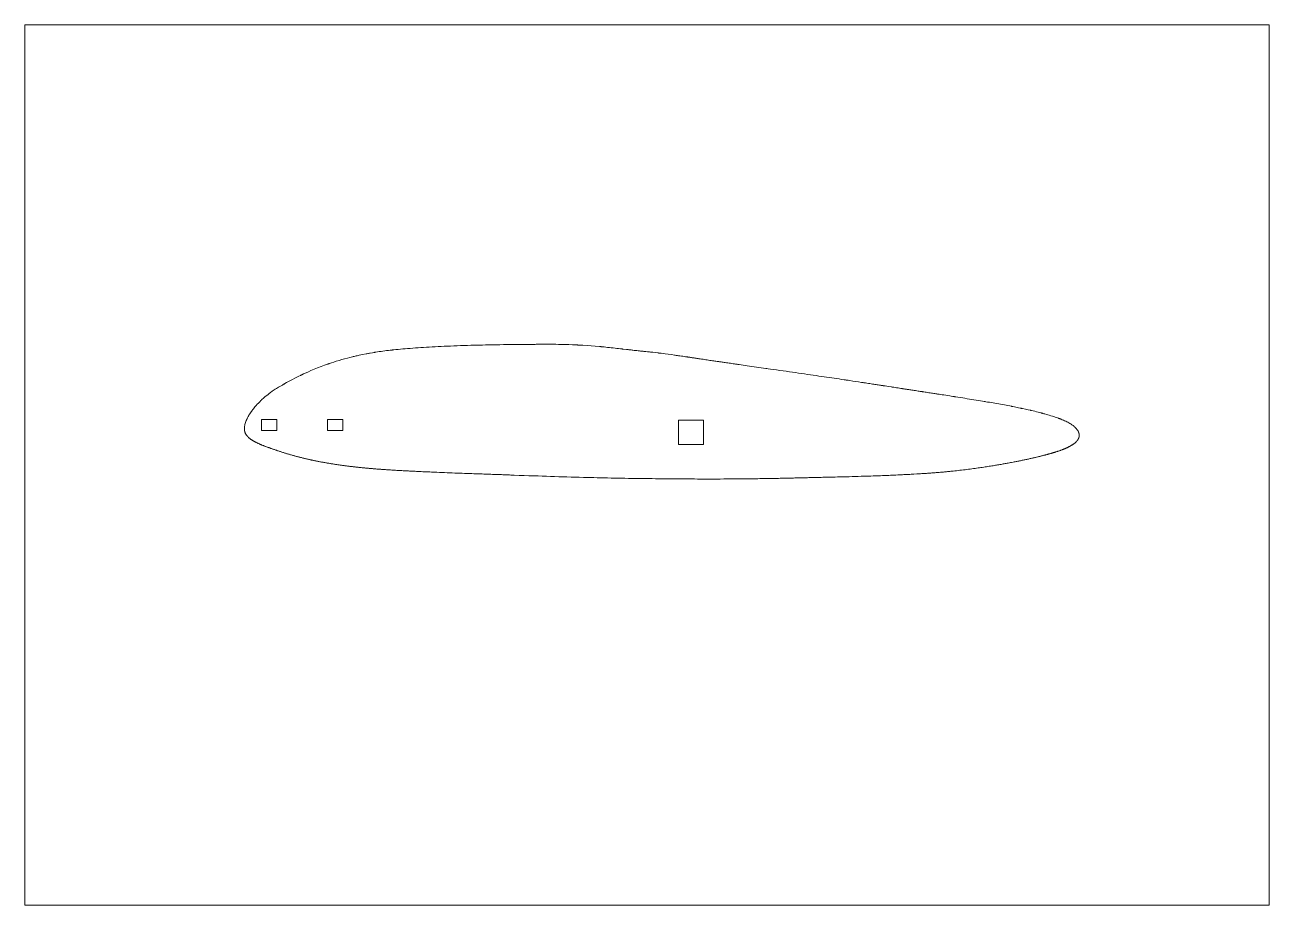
# Paper-space layout 'Sheet' of a CAD drawing. Header units: millimetres. Extents: x 0 to 420, y 0 to 297.
# The model-space entities are those that its viewports show. They can reach past a viewport. Long polylines and large blocks are cut down to what shows.
import ezdxf

# ---------------------------------------------------------------- set-up
doc = ezdxf.new("R2010")
doc.units = ezdxf.units.MM
doc.layers.add('Geometries', color=7, linetype='Continuous')

msp = doc.modelspace()

# ---------------------------------------------------------------- linework, layer by layer
at = {"layer": 'Geometries', "linetype": 'Continuous', "lineweight": 13}
for p, q in [((79.85, 160.12), (79.85, 163.82)), ((85.05, 163.82), (79.85, 163.82)), ((85.05, 163.82), (85.05, 160.12)), ((107.3, 163.82), (102.1, 163.82)), ((102.1, 163.82), (102.1, 160.12)), ((107.3, 160.12), (107.3, 163.82)), ((85.05, 160.12), (79.85, 160.12)), ((102.1, 160.12), (107.3, 160.12)), ((220.68, 163.63), (220.65, 155.43)), ((229.05, 163.63), (220.68, 163.63)), ((229.02, 155.43), (229.05, 163.63)), ((220.65, 155.43), (229.02, 155.43))]:
    msp.add_line(p, q, dxfattribs=at)
at = {"layer": 'Geometries', "linetype": 'Continuous', "lineweight": 13, "flags": 128}
for points in [[(355.3, 160.27), (355.14, 160.5), (354.95, 160.73), (354.78, 160.92), (354.7, 161.01), (354.69, 161.02), (354.68, 161.03), (354.67, 161.04), (354.66, 161.05), (354.65, 161.06), (354.64, 161.07), (354.46, 161.26), (354.26, 161.44), (354.05, 161.62), (353.82, 161.79), (353.62, 161.95), (353.4, 162.1), (353.21, 162.23), (353.18, 162.25), (353.16, 162.26), (353.14, 162.28), (353.12, 162.29), (353.09, 162.31), (353.07, 162.32), (353.05, 162.34), (352.74, 162.52), (352.41, 162.71), (352.07, 162.9), (351.71, 163.08), (351.33, 163.27), (350.93, 163.45), (350.57, 163.61), (350.19, 163.77), (349.8, 163.93), (349.66, 163.99), (349.53, 164.04), (349.39, 164.09), (349.23, 164.15), (349.07, 164.21), (348.91, 164.27), (348.75, 164.33), (348.3, 164.49), (347.83, 164.65), (347.35, 164.81), (346.86, 164.97), (346.34, 165.13), (345.81, 165.29), (345.33, 165.44), (344.83, 165.58), (344.32, 165.72), (343.98, 165.82), (343.63, 165.91), (343.54, 165.94), (343.45, 165.96), (343.36, 165.99), (343.26, 166.01), (343.17, 166.03), (343.08, 166.06), (342.54, 166.2), (342, 166.34), (341.44, 166.48), (340.87, 166.62), (340.36, 166.74), (339.83, 166.87), (339.77, 166.88), (339.72, 166.89), (339.66, 166.91), (339.6, 166.92), (339.54, 166.93), (339.48, 166.95), (339.4, 166.97), (339.3, 166.99), (338.66, 167.14), (337.73, 167.34), (336.79, 167.55), (336.67, 167.57), (336.55, 167.6), (336.43, 167.62), (336.3, 167.65), (336.18, 167.67), (336.06, 167.7), (335.96, 167.72), (335.41, 167.83), (334.98, 167.92), (334.54, 168.01), (334.09, 168.1), (333.49, 168.22), (333.42, 168.23), (333.35, 168.24), (333.28, 168.26), (333.21, 168.27), (333.14, 168.28), (333.07, 168.3), (333, 168.31), (332.43, 168.42), (331.85, 168.53), (331.25, 168.64), (330.63, 168.75), (330.01, 168.87), (329.36, 168.98), (328.71, 169.1), (328.04, 169.22), (327.43, 169.32), (326.82, 169.43), (326.2, 169.54), (325.56, 169.65), (324.99, 169.75), (324.41, 169.84), (324.12, 169.89), (324.08, 169.9), (324.03, 169.91), (323.96, 169.92), (323.89, 169.93), (323.83, 169.94), (323.22, 170.04), (322.53, 170.16), (321.82, 170.27), (321.1, 170.39), (320.37, 170.51), (319.61, 170.64), (318.84, 170.76), (318.1, 170.88), (317.34, 171), (316.57, 171.12), (315.78, 171.25), (314.98, 171.38), (314.26, 171.49), (313.95, 171.54), (313.9, 171.55), (313.87, 171.55), (313.84, 171.55), (313.81, 171.56), (313.79, 171.56), (313.22, 171.65), (312.7, 171.73), (312.17, 171.82), (311.53, 171.92), (310.86, 172.02), (310.18, 172.12), (309.66, 172.21), (309.12, 172.29), (308.64, 172.36), (308.59, 172.37), (308.56, 172.38), (308.52, 172.38), (308.48, 172.39), (308.44, 172.39), (308.41, 172.4), (308.37, 172.4), (308.09, 172.45), (307.8, 172.49), (307.5, 172.54), (307.19, 172.59), (306.81, 172.64), (306.41, 172.71), (306, 172.77), (305.57, 172.83), (305.13, 172.9), (304.67, 172.97), (304.27, 173.03), (303.87, 173.09), (303.45, 173.16), (303.02, 173.22), (302.87, 173.25), (302.71, 173.27), (302.56, 173.29), (302.4, 173.32), (302.22, 173.35), (301.87, 173.4), (301.52, 173.45), (301.07, 173.52), (300.64, 173.59), (300.23, 173.65), (299.83, 173.71), (299.45, 173.77), (299.08, 173.83), (298.75, 173.88), (298.43, 173.93), (298.13, 173.97), (297.85, 174.02), (297.57, 174.06), (297.32, 174.1), (297.08, 174.13), (296.85, 174.17), (296.65, 174.2), (296.46, 174.23), (296.3, 174.25), (296.28, 174.26), (296.25, 174.26), (296.23, 174.26), (296.21, 174.27), (296.16, 174.27), (295.7, 174.34), (295.26, 174.41), (294.76, 174.49), (294.27, 174.56), (293.8, 174.64), (293.34, 174.71), (293.21, 174.73), (293.05, 174.75), (292.88, 174.78), (292.71, 174.81), (292.54, 174.83), (292.37, 174.86), (291.56, 174.98), (290.37, 175.17), (289.84, 175.25), (289.76, 175.26), (289.68, 175.28), (289.6, 175.29), (289.51, 175.3), (289.41, 175.32), (289.1, 175.37), (288.77, 175.42), (288.43, 175.47), (288.08, 175.52), (287.71, 175.58), (287.33, 175.64), (286.93, 175.7), (286.52, 175.76), (286.09, 175.83), (285.65, 175.9), (285.2, 175.96), (284.73, 176.04), (284.25, 176.11), (283.75, 176.18), (283.55, 176.21), (283.35, 176.24), (283.17, 176.27), (283.02, 176.29), (282.87, 176.32), (282.72, 176.34), (282.56, 176.36), (282.41, 176.39), (281.43, 176.53), (280.48, 176.68), (279.5, 176.82), (278.51, 176.97), (277.85, 177.07), (277.18, 177.17), (277, 177.2), (276.97, 177.2), (276.95, 177.2), (276.92, 177.21), (276.9, 177.21), (276.87, 177.21), (276.86, 177.22), (276.76, 177.23), (276.57, 177.26), (275.71, 177.39), (274.84, 177.52), (274.02, 177.64), (273.2, 177.76), (272.35, 177.88), (271.5, 178.01), (270.62, 178.14), (269.75, 178.26), (268.86, 178.39), (267.96, 178.53), (267.05, 178.66), (266.1, 178.8), (265.14, 178.94), (264.16, 179.08), (263.17, 179.22), (262.16, 179.37), (261.16, 179.51), (260.14, 179.66), (259.1, 179.81), (258.06, 179.96), (256.99, 180.11), (255.92, 180.27), (254.83, 180.43), (253.72, 180.58), (252.73, 180.73), (251.74, 180.87), (250.85, 181), (250.46, 181.05), (250.41, 181.06), (250.37, 181.06), (250.33, 181.07), (250.28, 181.08), (250.24, 181.08), (250.19, 181.09), (250.15, 181.1), (243.85, 182), (241.08, 182.39), (240.88, 182.42), (240.67, 182.45), (240.47, 182.48), (240.27, 182.51), (240.07, 182.54), (239.9, 182.56), (239.5, 182.62), (239.11, 182.67), (238.63, 182.74), (238.16, 182.81), (237.7, 182.87), (237.27, 182.94), (236.84, 183), (236.43, 183.06), (236.04, 183.11), (235.67, 183.17), (235.35, 183.21), (235.04, 183.26), (234.75, 183.3), (234.47, 183.34), (234.23, 183.37), (234, 183.41), (233.81, 183.44), (233.78, 183.44), (233.75, 183.44), (233.72, 183.45), (233.69, 183.45), (233.66, 183.46), (233.29, 183.51), (232.91, 183.57), (232.51, 183.63), (232.1, 183.69), (231.68, 183.75), (231.25, 183.81), (230.81, 183.88), (230.36, 183.94), (229.89, 184.01), (229.41, 184.09), (228.92, 184.16), (228.42, 184.23), (227.9, 184.31), (227.7, 184.34), (227.49, 184.37), (227.28, 184.4), (227.07, 184.44), (226.86, 184.47), (226.64, 184.5), (226.42, 184.53), (226.2, 184.57), (225.88, 184.62), (225.57, 184.66), (225.27, 184.71), (224.99, 184.75), (224.72, 184.79), (224.46, 184.83), (224.22, 184.86), (224, 184.9), (223.81, 184.93), (223.64, 184.95), (223.47, 184.98), (223.32, 185), (223.28, 185.01), (223.25, 185.01), (223.21, 185.02), (223.18, 185.02), (223.14, 185.03), (223.09, 185.03), (223.01, 185.05), (222.6, 185.11), (222.09, 185.18), (221.59, 185.26), (221.11, 185.33), (220.65, 185.39), (220.25, 185.45), (219.87, 185.5), (219.55, 185.55), (219.41, 185.57), (219.4, 185.57), (219.38, 185.57), (219.37, 185.58), (219.35, 185.58), (219.34, 185.58), (219.32, 185.58), (219.31, 185.58), (218.23, 185.73), (217.16, 185.88), (216.12, 186.02), (215.43, 186.1), (214.75, 186.19), (214.16, 186.26), (214.09, 186.27), (214.01, 186.28), (213.93, 186.29), (213.86, 186.3), (213.78, 186.31), (213.7, 186.32), (212.85, 186.42), (211.99, 186.52), (211.71, 186.55), (211.44, 186.58), (211.16, 186.61), (210.88, 186.64), (210.6, 186.67), (210.14, 186.72), (209.66, 186.77), (209.57, 186.78), (209.48, 186.79), (209.38, 186.8), (209.29, 186.81), (209.19, 186.82), (209.1, 186.83), (209.01, 186.84), (208.91, 186.85), (208.75, 186.86), (208.61, 186.88), (208.47, 186.89), (208.35, 186.9), (208.25, 186.92), (208.15, 186.93), (208.07, 186.93), (208, 186.94), (207.95, 186.95), (207.92, 186.95), (207.89, 186.95), (207.88, 186.95), (207.88, 186.95), (207.87, 186.95), (207.87, 186.95), (207.87, 186.96), (207.86, 186.96), (207.86, 186.96), (207.46, 187), (207.05, 187.04), (206.62, 187.09), (206.17, 187.14), (205.72, 187.19), (205.24, 187.24), (204.96, 187.27), (204.67, 187.31), (204.38, 187.34), (204.12, 187.37), (203.87, 187.4), (203.61, 187.43), (203.35, 187.45), (203.09, 187.48), (201.94, 187.62), (201.83, 187.63), (201.72, 187.64), (201.6, 187.66), (201.49, 187.67), (201.38, 187.68), (201.26, 187.7), (201.15, 187.71), (201.03, 187.72), (200.41, 187.79), (199.8, 187.86), (199.21, 187.93), (198.55, 188), (197.91, 188.07), (197.29, 188.14), (196.68, 188.2), (196.09, 188.26), (195.52, 188.32), (195.1, 188.36), (194.7, 188.4), (194.66, 188.4), (194.61, 188.41), (194.57, 188.41), (194.53, 188.42), (194.48, 188.42), (194.44, 188.43), (194.4, 188.43), (194.35, 188.43), (193.99, 188.47), (192.53, 188.6), (191.14, 188.71), (189.76, 188.81), (188.39, 188.9), (187.38, 188.95), (187.27, 188.96), (187.16, 188.97), (187.05, 188.97), (186.94, 188.98), (186.82, 188.98), (186.69, 188.99), (186.55, 189), (185.73, 189.04), (184.89, 189.07), (183.61, 189.12), (182.31, 189.16), (181, 189.19), (180.12, 189.21), (179.24, 189.22), (178.45, 189.22), (178.11, 189.23), (178.06, 189.23), (178.02, 189.23), (177.97, 189.23), (177.93, 189.23), (177.88, 189.23), (177.83, 189.23), (177.62, 189.23), (177.39, 189.23), (177.14, 189.23), (176.88, 189.23), (176.6, 189.23), (176.31, 189.23), (176.01, 189.23), (175.7, 189.23), (175.37, 189.23), (174.96, 189.23), (174.57, 189.23), (174.2, 189.22), (173.83, 189.22), (173.47, 189.22), (173.11, 189.22), (172.84, 189.22), (172.58, 189.22), (172.29, 189.21), (171.97, 189.21), (171.66, 189.21), (171.35, 189.21), (171.04, 189.21), (170.73, 189.2), (169.76, 189.2), (168.82, 189.19), (168.03, 189.18), (167.25, 189.18), (166.49, 189.17), (166.34, 189.17), (166.18, 189.17), (166, 189.16), (165.81, 189.16), (165.63, 189.16), (165.45, 189.16), (165.26, 189.16), (164.26, 189.14), (162.92, 189.13), (161.6, 189.11), (160.29, 189.09), (159.07, 189.07), (157.86, 189.05), (156.66, 189.02), (155.48, 189), (154.46, 188.98), (153.45, 188.95), (152.57, 188.93), (152.19, 188.92), (152.13, 188.92), (152.07, 188.92), (152.02, 188.92), (151.96, 188.91), (151.9, 188.91), (151.84, 188.91), (151.78, 188.91), (150.58, 188.88), (149.39, 188.84), (148.22, 188.8), (147.07, 188.77), (145.93, 188.73), (144.81, 188.68), (143.7, 188.64), (142.62, 188.6), (141.55, 188.55), (140.49, 188.5), (139.46, 188.45), (138.44, 188.4), (137.45, 188.35), (136.48, 188.29), (135.53, 188.24), (134.59, 188.18), (133.65, 188.12), (132.73, 188.06), (131.82, 187.99), (130.93, 187.93), (130.06, 187.86), (129.2, 187.79), (128.36, 187.72), (127.55, 187.65), (126.76, 187.58), (125.98, 187.5), (125.22, 187.43), (124.49, 187.35), (124.41, 187.34), (124.33, 187.34), (124.24, 187.33), (124.16, 187.32), (124.08, 187.31), (124, 187.3), (123.91, 187.29), (123.33, 187.23), (122.75, 187.16), (122.1, 187.08), (121.46, 187), (120.83, 186.92), (120.22, 186.84), (119.62, 186.75), (119.04, 186.67), (118.47, 186.58), (118.38, 186.57), (118.3, 186.55), (118.24, 186.54), (118.19, 186.54), (118.15, 186.53), (118.1, 186.52), (118.06, 186.51), (117.81, 186.47), (117.37, 186.4), (116.58, 186.26), (116.3, 186.21), (116.02, 186.16), (115.74, 186.11), (115.47, 186.06), (115.2, 186.01), (114.02, 185.78), (112.84, 185.53), (112.5, 185.46), (112.17, 185.38), (111.84, 185.31), (111.51, 185.23), (111.17, 185.15), (110.84, 185.07), (110.54, 185), (109.7, 184.79), (108.87, 184.57), (107.92, 184.32), (106.99, 184.06), (106.05, 183.78), (105.13, 183.5), (104.32, 183.24), (103.51, 182.98), (102.8, 182.74), (102.71, 182.71), (102.62, 182.68), (102.53, 182.65), (102.44, 182.62), (102.34, 182.58), (102.25, 182.55), (101.1, 182.14), (99.96, 181.71), (98.82, 181.27), (97.68, 180.81), (96.55, 180.33), (95.72, 179.96), (94.9, 179.59), (94.07, 179.21), (93.46, 178.92), (93.43, 178.91), (93.39, 178.89), (93.35, 178.87), (93.31, 178.85), (93.27, 178.83), (93.24, 178.81), (93.2, 178.8), (93.07, 178.73), (92.52, 178.47), (91.81, 178.11), (91.1, 177.75), (90.38, 177.38), (89.65, 177), (89.01, 176.65), (88.36, 176.3), (87.79, 175.98), (87.72, 175.94), (87.66, 175.9), (87.59, 175.87), (87.53, 175.83), (87.46, 175.8), (87.4, 175.76), (87.33, 175.72), (86.92, 175.49), (86.51, 175.25), (86.05, 174.99), (85.64, 174.75), (85.29, 174.54), (84.9, 174.3), (84.52, 174.06), (84.15, 173.82), (83.5, 173.38), (82.87, 172.93), (82.79, 172.87), (82.71, 172.81), (82.63, 172.76), (82.55, 172.7), (82.48, 172.64), (82.41, 172.59), (82.36, 172.55), (82.08, 172.34), (81.62, 171.97), (81.16, 171.59), (80.71, 171.21), (80.42, 170.95), (80.14, 170.69), (79.89, 170.46), (79.86, 170.44), (79.83, 170.41), (79.81, 170.39), (79.78, 170.36), (79.75, 170.33), (79.72, 170.31), (79.7, 170.28), (79.26, 169.85), (78.83, 169.42), (78.42, 168.99), (78.03, 168.55), (77.65, 168.11), (77.39, 167.78), (77.13, 167.46), (76.87, 167.13), (76.81, 167.04), (76.74, 166.96), (76.68, 166.87), (76.62, 166.78), (76.57, 166.72), (76.39, 166.46), (76.17, 166.14), (75.96, 165.81), (75.76, 165.49), (75.56, 165.17), (75.4, 164.88), (75.25, 164.6), (75.13, 164.36), (75.12, 164.33), (75.1, 164.31), (75.09, 164.29), (75.08, 164.26), (75.07, 164.24), (75.06, 164.21), (75.04, 164.19), (75.03, 164.17), (74.87, 163.81), (74.72, 163.47), (74.59, 163.13), (74.47, 162.79), (74.38, 162.51), (74.3, 162.22), (74.24, 161.98), (74.23, 161.96), (74.23, 161.93), (74.22, 161.91), (74.22, 161.89), (74.21, 161.86), (74.21, 161.84), (74.2, 161.82), (74.2, 161.79), (74.16, 161.57), (74.13, 161.35), (74.11, 161.13), (74.09, 160.92)], [(355.3, 160.27), (355.35, 160.2), (355.4, 160.12), (355.44, 160.05), (355.49, 159.98), (355.53, 159.9), (355.57, 159.83), (355.6, 159.75), (355.64, 159.68), (355.67, 159.6), (355.7, 159.52), (355.72, 159.47), (355.74, 159.42), (355.75, 159.4), (355.75, 159.4), (355.75, 159.39), (355.76, 159.39), (355.76, 159.39), (355.76, 159.38), (355.76, 159.38), (355.76, 159.37), (355.78, 159.3), (355.8, 159.24), (355.82, 159.17), (355.84, 159.1), (355.85, 159.04), (355.87, 158.97), (355.87, 158.97), (355.87, 158.96), (355.87, 158.95), (355.87, 158.94), (355.87, 158.94), (355.88, 158.93), (355.88, 158.91), (355.88, 158.88), (355.89, 158.82), (355.9, 158.77), (355.9, 158.71), (355.91, 158.65), (355.91, 158.59), (355.91, 158.52), (355.91, 158.49), (355.91, 158.48), (355.91, 158.48), (355.91, 158.48), (355.91, 158.47), (355.91, 158.46), (355.91, 158.46), (355.91, 158.43), (355.91, 158.39), (355.9, 158.32), (355.9, 158.25), (355.89, 158.18), (355.88, 158.11), (355.87, 158.05), (355.85, 157.98), (355.84, 157.92), (355.82, 157.86), (355.81, 157.8), (355.79, 157.75), (355.77, 157.69), (355.75, 157.64), (355.74, 157.6), (355.73, 157.59), (355.73, 157.59), (355.73, 157.58), (355.73, 157.57), (355.73, 157.57), (355.72, 157.57), (355.7, 157.51), (355.68, 157.46), (355.65, 157.4), (355.62, 157.34), (355.59, 157.28), (355.56, 157.22), (355.52, 157.15), (355.48, 157.09), (355.44, 157.03), (355.4, 156.97), (355.36, 156.91), (355.32, 156.85), (355.27, 156.79), (355.23, 156.73), (355.18, 156.67), (355.13, 156.61), (355.08, 156.55), (355.03, 156.49), (354.97, 156.44), (354.92, 156.38), (354.86, 156.32), (354.8, 156.26), (354.74, 156.2), (354.68, 156.14), (354.61, 156.08), (354.54, 156.03), (354.48, 155.97), (354.4, 155.91), (354.33, 155.85), (354.26, 155.79), (354.19, 155.73), (354.11, 155.68), (354.03, 155.62), (353.95, 155.56), (353.86, 155.5), (353.78, 155.44), (353.69, 155.38), (353.6, 155.32), (353.51, 155.26), (353.42, 155.2), (353.32, 155.15), (353.22, 155.09), (353.12, 155.03), (353.02, 154.97), (352.95, 154.93), (352.87, 154.88), (352.79, 154.84), (352.79, 154.84), (352.79, 154.84), (352.78, 154.84), (352.78, 154.83), (352.78, 154.83), (352.77, 154.83), (352.74, 154.81), (352.69, 154.78), (352.6, 154.73), (352.51, 154.69), (352.43, 154.65), (352.33, 154.59), (352.22, 154.54), (352.12, 154.49), (352.01, 154.44), (351.91, 154.39), (351.8, 154.34), (351.69, 154.29), (351.58, 154.24), (351.47, 154.19), (351.36, 154.14), (351.24, 154.09), (351.13, 154.04), (351.01, 153.99), (350.89, 153.94), (350.88, 153.94), (350.88, 153.93), (350.87, 153.93), (350.87, 153.93), (350.86, 153.93), (350.86, 153.93), (350.84, 153.92), (350.75, 153.88), (350.63, 153.83), (350.5, 153.78), (350.37, 153.73), (350.24, 153.68), (350.11, 153.63), (349.98, 153.58), (349.84, 153.53), (349.71, 153.48), (349.56, 153.43), (349.42, 153.38), (349.27, 153.33), (349.12, 153.27), (348.96, 153.22), (348.81, 153.17), (348.71, 153.14), (348.61, 153.1), (348.44, 153.05), (348.29, 153), (348.15, 152.96), (348, 152.91), (347.85, 152.86), (347.69, 152.81), (347.53, 152.77), (347.38, 152.72), (347.21, 152.67), (347.05, 152.62), (346.89, 152.57), (346.72, 152.52), (346.55, 152.47), (346.38, 152.42), (346.21, 152.37), (346.03, 152.32), (345.85, 152.28), (345.68, 152.23), (345.5, 152.18), (345.31, 152.13), (345.19, 152.09), (345.08, 152.06), (344.96, 152.03), (344.77, 151.98), (344.57, 151.93), (344.37, 151.87), (344.17, 151.82), (343.97, 151.77), (343.77, 151.72), (343.58, 151.67), (343.38, 151.62), (343.18, 151.57), (342.98, 151.52), (342.78, 151.47), (342.55, 151.41), (342.3, 151.35), (342.06, 151.29), (341.88, 151.25), (341.45, 151.14), (341.19, 151.08), (340.93, 151.02), (340.66, 150.96), (340.4, 150.9), (340.12, 150.83), (339.85, 150.77), (339.57, 150.71), (339.29, 150.65), (339.01, 150.58), (338.73, 150.52), (338.45, 150.46), (338.16, 150.4), (337.88, 150.34), (337.58, 150.28), (337.29, 150.21), (336.99, 150.15), (336.69, 150.09), (336.39, 150.03), (336.09, 149.96), (335.79, 149.9), (335.48, 149.84), (335.18, 149.78), (334.87, 149.72), (334.56, 149.66), (334.24, 149.59), (333.9, 149.53), (333.55, 149.46), (333.08, 149.37), (332.7, 149.3), (332.33, 149.23), (331.95, 149.16), (331.61, 149.1), (331.27, 149.03), (330.92, 148.97), (330.58, 148.91), (330.23, 148.85), (329.89, 148.79), (329.51, 148.72), (329.13, 148.66), (328.74, 148.59), (328.36, 148.52), (327.97, 148.46), (327.59, 148.4), (327.21, 148.33), (326.83, 148.27), (326.44, 148.21), (325.98, 148.14), (325.52, 148.06), (325.05, 147.99), (324.59, 147.92), (324.12, 147.85), (323.65, 147.78), (323.18, 147.71), (322.71, 147.64), (322.24, 147.57), (321.76, 147.5), (321.28, 147.43), (320.81, 147.37), (320.24, 147.29), (319.68, 147.21), (319.11, 147.14), (318.54, 147.07), (317.96, 146.99), (317.38, 146.92), (316.79, 146.85), (316.21, 146.78), (315.62, 146.71), (315.05, 146.64), (314.47, 146.58), (313.89, 146.51), (313.32, 146.45), (312.95, 146.41), (312.59, 146.38), (312.27, 146.34), (311.82, 146.3), (311.48, 146.27), (311.13, 146.23), (310.79, 146.2), (310.44, 146.17), (310.09, 146.13), (309.73, 146.1), (309.38, 146.07), (309.02, 146.04), (308.66, 146.01), (308.3, 145.98), (307.94, 145.95), (307.57, 145.92), (307.23, 145.89), (306.88, 145.87), (306.53, 145.84), (306.18, 145.81), (305.83, 145.79), (305.46, 145.76), (305.08, 145.73), (304.71, 145.71), (304.34, 145.68), (303.96, 145.66), (303.58, 145.63), (303.2, 145.61), (302.78, 145.58), (302.36, 145.55), (301.94, 145.53), (301.51, 145.5), (301.09, 145.47), (300.05, 145.41), (299.58, 145.39), (299.16, 145.36), (298.73, 145.34), (298.23, 145.31), (297.74, 145.29), (297.24, 145.26), (296.74, 145.24), (296.23, 145.21), (295.73, 145.19), (295.22, 145.16), (294.63, 145.14), (294.04, 145.11), (293.45, 145.08), (292.85, 145.06), (292.25, 145.03), (291.65, 145.01), (290.94, 144.98), (290.24, 144.95), (289.52, 144.92), (288.81, 144.9), (288, 144.87), (287.19, 144.84), (286.37, 144.81), (285.56, 144.78), (284.74, 144.76), (283.93, 144.73), (283.11, 144.71), (282.29, 144.68), (281.27, 144.65), (280.24, 144.62), (279.22, 144.59), (278.19, 144.56), (277.17, 144.54), (276.44, 144.52), (275.72, 144.5), (274.99, 144.48), (274.27, 144.46), (273.55, 144.44), (272.79, 144.43), (272.4, 144.42), (272.01, 144.41), (271.54, 144.4), (271.08, 144.39), (270.62, 144.37), (270.01, 144.36), (269.4, 144.34), (268.79, 144.33), (268.18, 144.32), (267.66, 144.3), (267.15, 144.29), (266.64, 144.28), (266.13, 144.27), (265.62, 144.26), (265.11, 144.24), (264.64, 144.23), (264.17, 144.22), (263.69, 144.21), (263.22, 144.2), (262.76, 144.19), (262.29, 144.18), (261.83, 144.17), (261.36, 144.15), (260.9, 144.14), (260.45, 144.13), (260.11, 144.12), (259.89, 144.12), (259.5, 144.11), (258.93, 144.09), (258.35, 144.08), (257.78, 144.07), (257.21, 144.05), (256.64, 144.04), (256.08, 144.03), (255.51, 144.02), (254.95, 144.01), (254.36, 143.99), (253.77, 143.98), (253.18, 143.97), (252.6, 143.96), (252.02, 143.95), (251.44, 143.94), (250.77, 143.93), (250.1, 143.92), (249.43, 143.91), (248.76, 143.9), (248.1, 143.89), (247.44, 143.88), (246.66, 143.87), (245.88, 143.86), (245.11, 143.85), (244.33, 143.84), (243.41, 143.83), (242.5, 143.82), (241.58, 143.81), (240.67, 143.81), (239.75, 143.8), (238.84, 143.79), (237.98, 143.79), (237.13, 143.78), (236.57, 143.78), (235.9, 143.78), (234.72, 143.77), (233.52, 143.77), (232.32, 143.77), (231.12, 143.77), (229.91, 143.77), (228.95, 143.77), (227.98, 143.77), (227.02, 143.77), (226.05, 143.78), (225.08, 143.78), (224.32, 143.79), (223.55, 143.79), (222.79, 143.79), (222.02, 143.8), (221.25, 143.8), (220.55, 143.81), (219.85, 143.81), (219.14, 143.82), (218.44, 143.82), (217.73, 143.83), (217.03, 143.83), (216.34, 143.84), (215.64, 143.85), (214.93, 143.85), (214.49, 143.86), (214.05, 143.86), (213.5, 143.87), (212.88, 143.87), (211.76, 143.89), (210.63, 143.9), (209.5, 143.91), (208.36, 143.93), (207.23, 143.95), (206.06, 143.96), (204.9, 143.98), (203.73, 144), (202.57, 144.02), (201.4, 144.04), (200.22, 144.07), (199.05, 144.09), (197.88, 144.11), (196.71, 144.14), (195.53, 144.16), (194.36, 144.19), (193.18, 144.22), (192.02, 144.24), (190.86, 144.27), (189.7, 144.3), (188.54, 144.33), (187.15, 144.37), (185.77, 144.4), (184.38, 144.44), (182.99, 144.48), (181.6, 144.52), (180.2, 144.56), (178.81, 144.61), (177.41, 144.65), (176.02, 144.7), (174.62, 144.74), (173.22, 144.79), (171.82, 144.84), (170.16, 144.89), (168.51, 144.95), (166.85, 145.01), (165.2, 145.08), (164.8, 145.09), (164.4, 145.11), (163.99, 145.12), (163.59, 145.14), (163.19, 145.15), (162.78, 145.17), (162.3, 145.18), (161.82, 145.2), (161.34, 145.22), (160.85, 145.24), (160.35, 145.25), (159.85, 145.27), (159.35, 145.29), (158.85, 145.31), (158.34, 145.33), (157.84, 145.34), (157.33, 145.36), (156.73, 145.38), (156.13, 145.4), (155.54, 145.43), (154.93, 145.45), (154.33, 145.47), (153.73, 145.49), (153.01, 145.51), (152.3, 145.54), (151.58, 145.56), (150.86, 145.59), (150.04, 145.62), (149.22, 145.65), (148.4, 145.68), (147.57, 145.71), (146.75, 145.74), (145.93, 145.77), (145.1, 145.8), (144.28, 145.83), (143.41, 145.86), (142.55, 145.9), (141.69, 145.93), (140.83, 145.96), (139.97, 146), (139.11, 146.03), (138.5, 146.06), (137.89, 146.08), (137.28, 146.11), (136.67, 146.14), (136.07, 146.16), (135.46, 146.19), (134.9, 146.22), (134.33, 146.24), (133.77, 146.27), (133.2, 146.29), (132.64, 146.32), (132.18, 146.34), (131.71, 146.37), (131.25, 146.39), (130.79, 146.41), (130.33, 146.43), (129.87, 146.46), (129.44, 146.48), (129.01, 146.5), (128.58, 146.53), (128.15, 146.55), (127.73, 146.57), (127.28, 146.6), (126.83, 146.62), (126.39, 146.65), (125.94, 146.67), (125.5, 146.7), (125.06, 146.73), (124.65, 146.75), (124.24, 146.78), (123.83, 146.8), (123.43, 146.83), (123.03, 146.85), (122.69, 146.88), (122.36, 146.9), (122.03, 146.92), (121.7, 146.94), (121.37, 146.96), (121.04, 146.99), (120.73, 147.01), (120.43, 147.03), (120.12, 147.05), (119.82, 147.08), (119.52, 147.1), (119.18, 147.12), (118.83, 147.15), (118.49, 147.18), (118.15, 147.2), (117.82, 147.23), (117.55, 147.25), (117.29, 147.27), (117.03, 147.29), (116.77, 147.32), (116.52, 147.34), (116.26, 147.36), (116.01, 147.38), (115.75, 147.41), (115.5, 147.43), (115.25, 147.45), (115.01, 147.47), (114.77, 147.5), (114.53, 147.52), (114.29, 147.54), (114.04, 147.57), (113.8, 147.59), (113.57, 147.61), (113.33, 147.64), (113.09, 147.66), (112.87, 147.69), (112.75, 147.7), (112.55, 147.72), (112.28, 147.75), (112.01, 147.78), (111.75, 147.81), (111.44, 147.84), (111.14, 147.88), (110.84, 147.91), (110.55, 147.95), (110.25, 147.98), (109.96, 148.02), (109.68, 148.05), (109.41, 148.08), (109.13, 148.12), (108.86, 148.15), (108.59, 148.19), (108.31, 148.22), (108.03, 148.26), (107.75, 148.3), (107.47, 148.33), (107.19, 148.37), (106.91, 148.41), (106.66, 148.45), (106.4, 148.48), (106.14, 148.52), (105.89, 148.56), (105.64, 148.59), (105.35, 148.63), (105.08, 148.68), (104.8, 148.72), (104.52, 148.76), (104.25, 148.8), (103.98, 148.84), (103.71, 148.89), (103.44, 148.93), (103.16, 148.98), (102.89, 149.02), (102.61, 149.07), (102.34, 149.11), (102.07, 149.16), (101.8, 149.2), (101.54, 149.25), (101.25, 149.3), (100.96, 149.35), (100.67, 149.41), (100.39, 149.46), (100.1, 149.51), (99.82, 149.56), (99.54, 149.62), (99.27, 149.67), (98.99, 149.72), (98.72, 149.78), (98.45, 149.83), (98.19, 149.88), (97.93, 149.94), (97.66, 149.99), (97.42, 150.04), (97.17, 150.09), (96.93, 150.15), (96.77, 150.18), (96.61, 150.21), (96.47, 150.25), (96.41, 150.26), (96.34, 150.28), (96.09, 150.33), (95.84, 150.39), (95.59, 150.44), (95.35, 150.5), (95.1, 150.55), (94.86, 150.61), (94.62, 150.67), (94.38, 150.72), (94.12, 150.79), (93.86, 150.85), (93.59, 150.91), (93.33, 150.98), (93.19, 151.01), (93.11, 151.03), (93.01, 151.06), (92.84, 151.1), (92.6, 151.16), (92.36, 151.22), (92.13, 151.29), (91.88, 151.35), (91.63, 151.42), (91.38, 151.48), (91.13, 151.55), (90.89, 151.62), (90.65, 151.69), (90.4, 151.75), (90.17, 151.82), (89.92, 151.89), (89.67, 151.96), (89.42, 152.03), (89.18, 152.1), (88.94, 152.17), (88.7, 152.25), (88.46, 152.32), (88.23, 152.39), (87.99, 152.46), (87.76, 152.53), (87.53, 152.61), (87.3, 152.68), (87.03, 152.76), (86.76, 152.85), (86.5, 152.93), (86.24, 153.02), (86.01, 153.09), (85.78, 153.17), (85.55, 153.24), (85.32, 153.32), (85.1, 153.4), (84.88, 153.47), (84.67, 153.54), (84.46, 153.61), (84.26, 153.68), (84.05, 153.75), (83.85, 153.82), (83.65, 153.89), (83.45, 153.96), (83.25, 154.03), (83.06, 154.1), (82.86, 154.17), (82.67, 154.24), (82.48, 154.3), (82.3, 154.37), (82.11, 154.44), (81.92, 154.51), (81.74, 154.57), (81.55, 154.64), (81.37, 154.71), (81.19, 154.78), (81.02, 154.84), (80.84, 154.91), (80.67, 154.98), (80.5, 155.04), (80.49, 155.05), (80.48, 155.05), (80.48, 155.05), (80.47, 155.05), (80.47, 155.06), (80.46, 155.06), (80.46, 155.06), (80.46, 155.06), (80.43, 155.07), (80.38, 155.09), (80.3, 155.12), (80.15, 155.18), (80.02, 155.23), (79.9, 155.29), (79.75, 155.35), (79.6, 155.41), (79.46, 155.47), (79.32, 155.53), (79.18, 155.59), (79.04, 155.65), (78.9, 155.71), (78.77, 155.77), (78.64, 155.84), (78.51, 155.9), (78.37, 155.96), (78.24, 156.02), (78.12, 156.09), (77.99, 156.15), (77.87, 156.21), (77.74, 156.28), (77.61, 156.35), (77.49, 156.41), (77.36, 156.48), (77.24, 156.55), (77.12, 156.62), (77, 156.69), (76.89, 156.76), (76.79, 156.82), (76.68, 156.89), (76.58, 156.96), (76.47, 157.03), (76.37, 157.1), (76.28, 157.16), (76.18, 157.23), (76.09, 157.3), (75.99, 157.37), (75.91, 157.44), (75.82, 157.51), (75.73, 157.58), (75.65, 157.66), (75.59, 157.71), (75.52, 157.77), (75.49, 157.8), (75.49, 157.8), (75.49, 157.8), (75.48, 157.81), (75.48, 157.81), (75.48, 157.81), (75.48, 157.81), (75.47, 157.81), (75.47, 157.82), (75.45, 157.84), (75.41, 157.88), (75.37, 157.92), (75.33, 157.96), (75.28, 158), (75.25, 158.04), (75.23, 158.05), (75.23, 158.06), (75.23, 158.06), (75.23, 158.06), (75.22, 158.07), (75.22, 158.07), (75.22, 158.07), (75.21, 158.08), (75.16, 158.13), (75.11, 158.19), (75.06, 158.25), (75.05, 158.26), (75.04, 158.26), (75.04, 158.27), (75.03, 158.28), (75.02, 158.29), (75.01, 158.3), (75.01, 158.31), (75, 158.31), (74.98, 158.34), (74.93, 158.4), (74.88, 158.46), (74.83, 158.53), (74.81, 158.56), (74.81, 158.56), (74.81, 158.56), (74.81, 158.57), (74.81, 158.57), (74.8, 158.57), (74.8, 158.57), (74.8, 158.57), (74.77, 158.62), (74.74, 158.67), (74.72, 158.69), (74.72, 158.69), (74.72, 158.7), (74.71, 158.7), (74.71, 158.71), (74.7, 158.72), (74.65, 158.79), (74.61, 158.87), (74.56, 158.95), (74.52, 159.03), (74.48, 159.1), (74.45, 159.17), (74.41, 159.24), (74.38, 159.31), (74.35, 159.38), (74.32, 159.46), (74.29, 159.53), (74.27, 159.61), (74.25, 159.67), (74.25, 159.67), (74.25, 159.67), (74.25, 159.67), (74.25, 159.68), (74.25, 159.68), (74.24, 159.68), (74.24, 159.69), (74.23, 159.73), (74.21, 159.81), (74.19, 159.87), (74.18, 159.94), (74.17, 159.96), (74.17, 159.96), (74.17, 159.96), (74.17, 159.96), (74.17, 159.96), (74.17, 159.96), (74.17, 159.97), (74.17, 159.97), (74.16, 160.01), (74.15, 160.07), (74.14, 160.11), (74.14, 160.12), (74.14, 160.12), (74.14, 160.13), (74.14, 160.13), (74.13, 160.16), (74.13, 160.21), (74.12, 160.27), (74.12, 160.27), (74.12, 160.28), (74.12, 160.28), (74.12, 160.28), (74.12, 160.29), (74.11, 160.3), (74.11, 160.32), (74.11, 160.33), (74.11, 160.33), (74.11, 160.34), (74.11, 160.35), (74.11, 160.35), (74.11, 160.36), (74.11, 160.37), (74.1, 160.45), (74.1, 160.49), (74.1, 160.49), (74.1, 160.49), (74.1, 160.5), (74.1, 160.5), (74.1, 160.51), (74.1, 160.51), (74.1, 160.51), (74.09, 160.58), (74.09, 160.64), (74.09, 160.71), (74.09, 160.78), (74.09, 160.83), (74.09, 160.84), (74.09, 160.84), (74.09, 160.85), (74.09, 160.86), (74.09, 160.87), (74.09, 160.87), (74.09, 160.88), (74.09, 160.92)]]:
    msp.add_lwpolyline(points, dxfattribs=at)

psp = doc.layouts.new('Sheet')

# ---------------------------------------------------------------- viewports
at = {"layer": '0'}
psp.add_viewport(center=(210, 148.5), size=(420, 297), view_center_point=(210, 148.5), view_height=297, dxfattribs=at)

doc.saveas('drawing.dxf')
